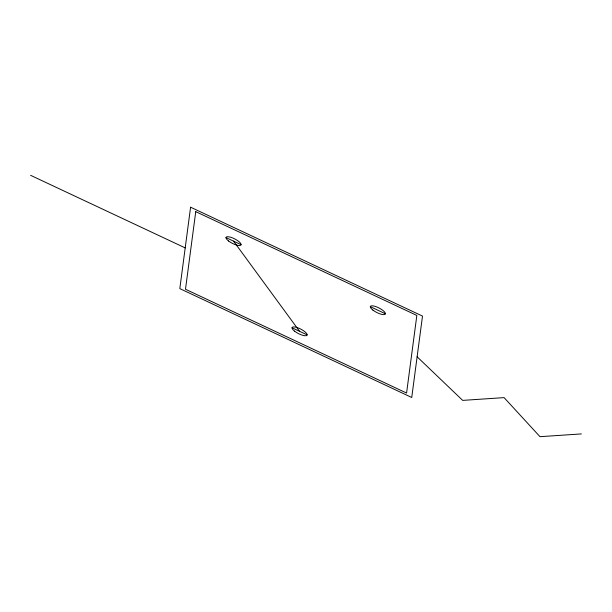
<?xml version="1.0" encoding="UTF-8"?>
<svg xmlns="http://www.w3.org/2000/svg" width="612" height="612" viewBox="0 0 612 612"><rect width="100%" height="100%" fill="white"/><g stroke="black" fill="none" stroke-linecap="round" stroke-linejoin="round"><path stroke-width="0.92" d="M581.4 433.916L539.983 436.677L504.097 397.624L462.68 400.386L417.116 356.788M225.996 237.594L241.09 244.678M370.314 306.673L385.415 313.765M30.6 175.323L185.207 247.906M292.054 327.787L307.147 334.879M233.539 241.136L299.597 331.337M190.592 207.2L179.821 288.612L411.738 397.494L422.502 316.083L190.592 207.2M195.748 211.645L185.49 289.254L406.575 393.049L416.841 315.44L195.748 211.645M294.64 331.214A8.384 2.532 27 0 0 307.017 335.223A8.384 2.532 27 0 0 297.141 327.565A8.384 2.532 27 0 0 294.64 331.214M372.907 310.093A8.384 2.532 27 0 0 385.285 314.109A8.384 2.532 27 0 0 375.408 306.451A8.384 2.532 27 0 0 372.907 310.093M228.582 241.013A8.384 2.532 27 0 0 240.96 245.03A8.384 2.532 27 0 0 231.084 237.364A8.384 2.532 27 0 0 228.582 241.013"/></g></svg>
